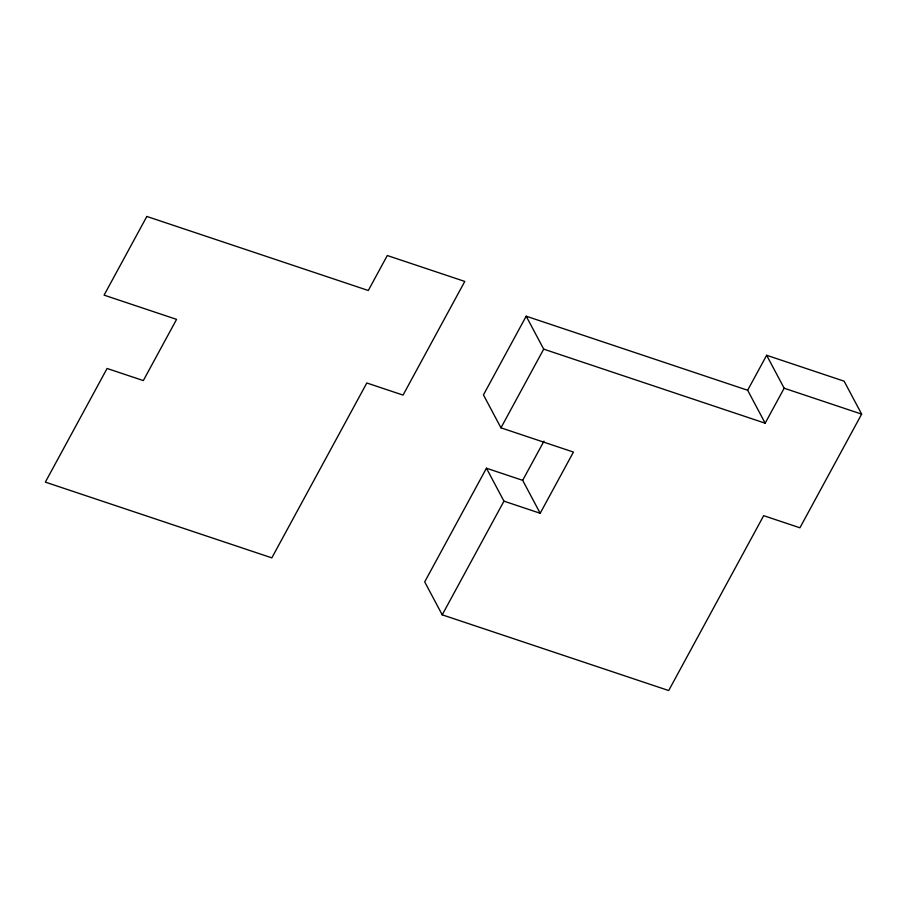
<?xml version="1.0" encoding="UTF-8"?>
<svg xmlns="http://www.w3.org/2000/svg" width="907" height="907" viewBox="0 0 907 907"><rect width="100%" height="100%" fill="white"/><g stroke="black" fill="none" stroke-linecap="round" stroke-linejoin="round"><path stroke-width="1.36" d="M747.651 390.259L526.185 316.203L483.442 394.896L500.959 427.832L573.428 452.071L540.187 513.271L503.952 501.152L486.435 468.216L424.703 581.886L442.219 614.821L668.697 690.544L763.671 515.675L799.917 527.795L861.65 414.125L844.134 381.189L766.653 355.283L747.651 390.259L765.168 423.195L784.158 388.219L766.653 355.283M500.959 427.832L543.701 349.138L526.185 316.203M442.219 614.821L503.952 501.152M540.187 513.271L522.67 480.336L543.951 441.165M784.158 388.219L861.65 414.125M543.701 349.138L765.168 423.195M486.435 468.216L522.67 480.336M146.832 216.456L104.09 295.138L176.57 319.377L143.329 380.577L107.083 368.469L45.35 482.127L271.828 557.862L366.813 382.981L403.048 395.101L464.781 281.431L387.3 255.525L368.299 290.501L146.832 216.456"/></g></svg>
